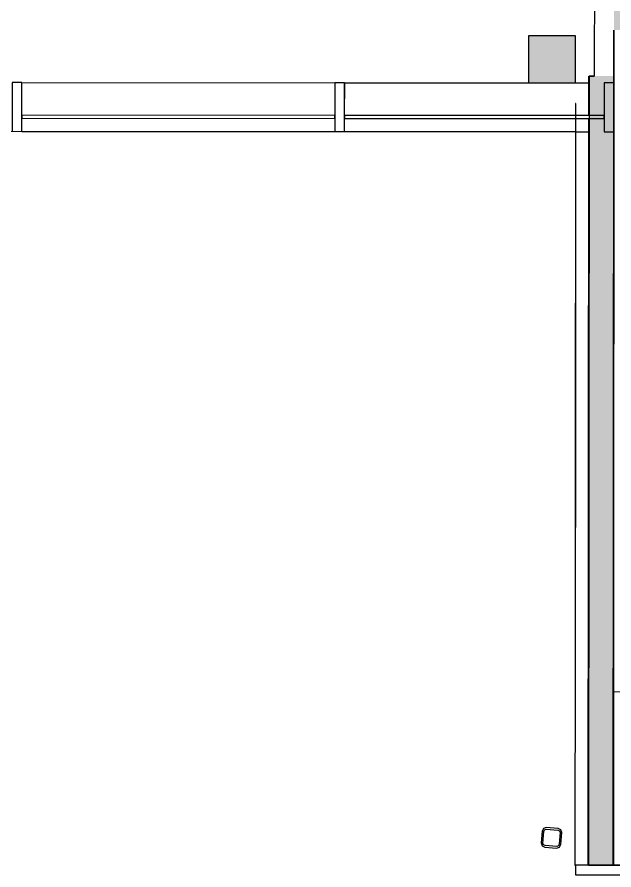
# Model space of a CAD drawing. Header units: metres. Extents: x 2.3 to 42.8, y 0.9 to 31.9.
# Drawn here: x 32.965 to 34.167, y 7.981 to 9.698 of the extents above; entities that cross this region are included whole.
import ezdxf

# ---------------------------------------------------------------- set-up
doc = ezdxf.new("R2010")
doc.units = ezdxf.units.M
for name, color, linetype in [('ARREDI', 9, 'Continuous'), ('PARETI_STRUTTURE', 7, 'Continuous'), ('PILASTRI_SETTI', 8, 'Continuous')]:
    doc.layers.add(name, color=color, linetype=linetype)

msp = doc.modelspace()

# ---------------------------------------------------------------- linework, layer by layer
at = {"layer": 'ARREDI'}
for points in [[(34.0897, 9.349), (34.0898, 9.5239), (34.0894, 9.5239), (34.0893, 9.349)], [(33.6049, 9.4999), (32.9749, 9.5003), (32.9749, 9.4944), (33.6049, 9.494)], [(34.1468, 9.4995), (33.6246, 9.4999), (33.6246, 9.494), (34.1468, 9.4936)], [(34.0894, 8.8962), (34.0897, 9.349), (34.0893, 9.349), (34.089, 8.8962)], [(34.0891, 8.4434), (34.0894, 8.8962), (34.089, 8.8962), (34.0887, 8.4434)], [(34.0887, 7.9906), (34.089, 8.4434), (34.0887, 8.4434), (34.0883, 7.9906)]]:
    msp.add_lwpolyline(points, close=True, dxfattribs=at)
at = {"layer": 'PARETI_STRUTTURE'}
for points in [[(34.1273, 9.788), (34.1272, 9.5793)], [(34.1666, 9.6718), (34.1657, 8.4056)], [(34.1665, 9.5793), (34.1666, 9.5793), (34.1666, 9.6718)], [(32.9749, 9.5026), (32.975, 9.5663), (33.605, 9.5658)], [(33.6246, 9.4999), (33.6247, 9.5658), (34.1161, 9.5655)], [(34.1169, 9.5793), (34.1158, 7.9906), (34.1654, 7.9906), (34.1665, 9.5793)], [(34.1161, 9.4995), (34.1161, 9.5793), (34.1272, 9.5793)], [(34.1272, 9.5793), (34.1169, 9.5793)], [(34.1665, 9.5793), (34.1665, 9.5654)], [(34.1666, 9.5654), (34.1666, 9.5793)], [(34.0894, 9.467), (33.6246, 9.4674), (33.6246, 9.494)], [(34.1149, 7.9906), (34.1161, 9.4936)], [(25.8286, 9.473), (34.116, 9.4668)], [(32.9749, 9.4678), (33.6049, 9.4674)], [(34.0898, 9.467), (34.116, 9.467)], [(34.1664, 9.467), (34.1661, 8.9389)], [(34.1656, 8.4056), (34.1656, 7.9905), (34.205, 7.9905), (34.205, 8.4056)], [(39.9683, 8.4016), (34.1656, 8.3385)]]:
    msp.add_lwpolyline(points, dxfattribs=at)
for points in [[(33.9948, 9.5656), (34.0893, 9.5656), (34.0894, 9.6601), (33.9949, 9.6601)], [(32.975, 9.5663), (32.9553, 9.5663), (32.9552, 9.4679), (32.9749, 9.4678)], [(33.6246, 9.5658), (33.605, 9.5658), (33.6049, 9.4674), (33.6246, 9.4674)], [(34.1666, 9.5654), (34.1469, 9.5654), (34.1468, 9.467), (34.1665, 9.467)], [(34.0222, 8.0585), (34.0205, 8.035), (34.0224, 8.0293), (34.0278, 8.0266), (34.0514, 8.0249), (34.0571, 8.0268), (34.0598, 8.0322), (34.0615, 8.0558), (34.0596, 8.0615), (34.0542, 8.0642), (34.0306, 8.0659), (34.0249, 8.0639)], [(34.0237, 8.0348), (34.0253, 8.0583), (34.027, 8.0616), (34.0304, 8.0627), (34.0539, 8.0611), (34.0572, 8.0594), (34.0583, 8.056), (34.0567, 8.0324), (34.0551, 8.0292), (34.0516, 8.0281), (34.0281, 8.0297), (34.0248, 8.0313)], [(34.0892, 7.9906), (34.0891, 7.9709), (34.1876, 7.9709), (34.1876, 7.9906)]]:
    msp.add_lwpolyline(points, close=True, dxfattribs=at)
at = {"layer": 'PILASTRI_SETTI'}
for points in [[(34.2651, 9.6718), (34.2652, 9.7879), (34.1666, 9.6718), (34.1667, 9.788)], [(34.0893, 9.5656), (34.0894, 9.6601), (33.9948, 9.5656), (33.9949, 9.6601)], [(34.1654, 7.9906), (34.1665, 9.5793), (34.1158, 7.9906), (34.1169, 9.5793)]]:
    msp.add_solid(points, dxfattribs=at)

doc.saveas('drawing.dxf')
